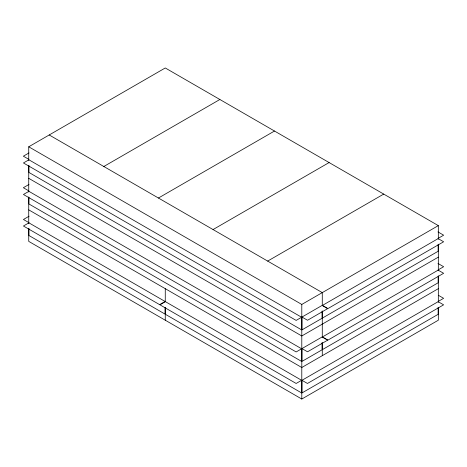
<?xml version="1.0" encoding="UTF-8"?>
<svg xmlns="http://www.w3.org/2000/svg" width="467" height="467" viewBox="0 0 467 467"><rect width="100%" height="100%" fill="white"/><g stroke="black" fill="none" stroke-linecap="round" stroke-linejoin="round"><path stroke-width="0.7" d="M28.732 160.409L28.732 146.79L165.265 67.966L438.326 225.619L438.326 239.232M29.012 152.925L23.35 156.194L28.907 159.399M29.012 184.453L23.35 187.722L28.907 190.933M103.826 166.497L219.875 99.494M29.106 216.209L23.432 219.484L28.907 222.648M158.436 198.026L274.491 131.029M213.051 229.56L329.101 162.557M267.661 261.088L383.716 194.085M28.732 146.79L301.793 304.443L438.326 225.619M438.151 238.363L443.65 235.193L437.97 231.912M301.624 317.256L296.154 320.409L23.438 162.96L28.907 159.802L301.624 317.256L301.624 329.883L28.907 172.428L28.907 165.417M301.968 317.052L322.102 305.43L327.659 308.634L307.525 320.263L301.968 317.052L301.968 329.883L322.102 318.261L322.102 311.133M438.326 257.148L301.793 335.971L28.732 178.324M301.624 348.785L296.154 351.943L23.438 194.488L28.907 191.336L301.624 348.785L301.624 361.411L28.907 203.962L28.907 197.348M301.968 348.586L322.102 336.958L327.659 340.169L307.525 351.791L301.968 348.586L301.968 361.411L322.102 349.789L322.102 342.661M438.151 269.897L443.65 266.721L437.97 263.441M438.326 288.676L301.793 367.506L28.732 209.852M301.624 380.301L296.148 383.46L159.959 304.834L165.435 301.676L301.624 380.301L301.624 392.945L165.435 314.32L165.435 307.292M438.151 301.472L443.627 298.314L438.583 295.401M301.968 380.301L438.151 301.676L443.627 304.834L307.444 383.46L301.968 380.301L301.968 392.945L438.151 314.32L438.151 307.292M28.732 228.486L28.732 241.381L301.793 399.034L438.326 320.21L438.326 307.309M49.21 134.969L322.277 292.616L322.277 305.517M438.326 244.247L438.326 270.761M438.326 275.781L438.326 302.295M438.151 244.229L438.151 251.258L322.446 318.056L322.446 311.028M438.151 276.464L438.151 282.786L322.446 349.59L322.446 343.263M322.277 311.25L322.277 337.764M322.277 342.784L322.277 355.679M301.793 304.443L301.793 399.034M165.265 288.676L165.265 301.577M165.265 307.309L165.265 320.21M165.09 307.794L165.09 314.116L28.907 235.491L28.907 228.27M28.732 165.423L28.732 191.937M28.732 196.951L28.732 223.465M28.907 222.847L23.432 226.01L159.615 304.636L165.09 301.472L28.907 222.847M438.151 238.608L322.446 305.406L327.927 308.57L443.632 241.772L438.151 238.608M438.151 270.136L322.446 336.941L327.927 340.104L443.632 273.3L438.151 270.136"/></g></svg>
